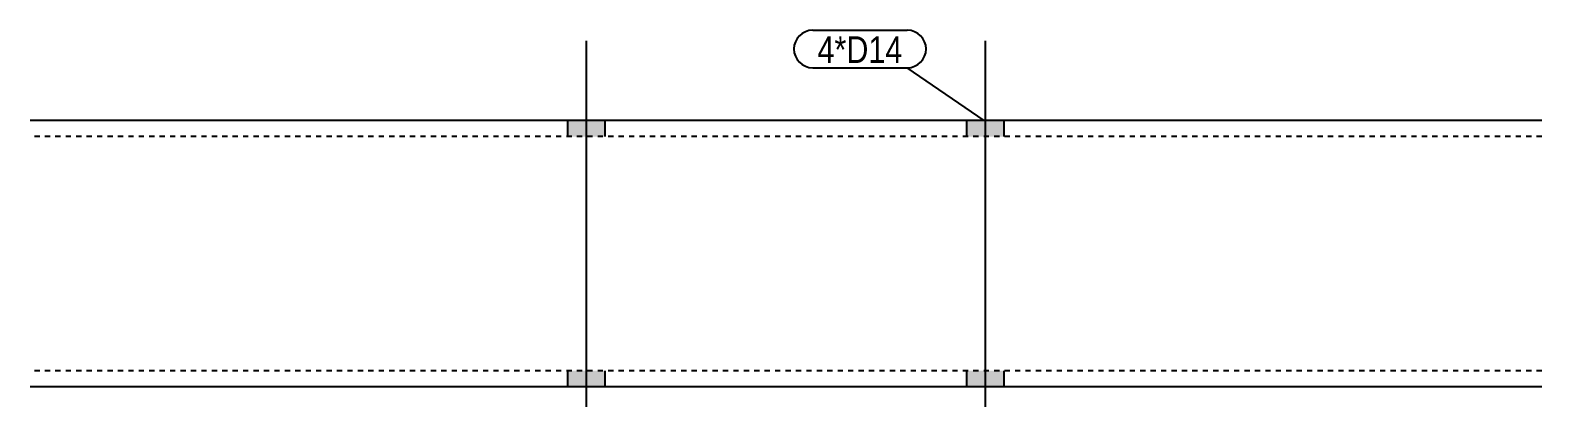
# Model space of a CAD drawing. Header units: millimetres. Extents: x 9 to 15628, y 7 to 203.
# Drawn here: x 2115 to 2683, y 9 to 150 of the extents above; entities that cross this region are included whole.
import ezdxf

# ---------------------------------------------------------------- set-up
doc = ezdxf.new("R2010")
doc.units = ezdxf.units.MM
doc.linetypes.add('DXK_LINE_DOT2', pattern=[3.9198, 1.9599, -1.9599])
doc.layers.add('STÅL', color=7, linetype='Continuous')
doc.layers.add('TEKST', color=7, linetype='Continuous')
doc.styles.add('Arial Narrow', font='ARIALN.TTF', dxfattribs={"height": 0.2})

msp = doc.modelspace()

# ---------------------------------------------------------------- hatches: boundary and pattern name
at = {"layer": 'STÅL', "linetype": 'Continuous'}
for points in [[(2331, 116.5), (2317, 116.5), (2317, 110.5), (2331, 110.5)], [(2331, 116.5), (2317, 116.5), (2317, 110.5), (2331, 110.5)], [(2481, 116.5), (2467, 116.5), (2467, 110.5), (2481, 110.5)], [(2481, 116.5), (2467, 116.5), (2467, 110.5), (2481, 110.5)], [(2331, 22.5), (2317, 22.5), (2317, 16.5), (2331, 16.5)], [(2331, 22.5), (2317, 22.5), (2317, 16.5), (2331, 16.5)], [(2481, 22.5), (2467, 22.5), (2467, 16.5), (2481, 16.5)], [(2481, 22.5), (2467, 22.5), (2467, 16.5), (2481, 16.5)]]:
    msp.add_hatch(color=3, dxfattribs=at).paths.add_polyline_path(points)

# ---------------------------------------------------------------- linework, layer by layer
at = {"layer": 'STÅL', "color": 3, "linetype": 'Continuous'}
for p, q in [((2324, 9), (2324, 146.5)), ((2324, 9), (2324, 146.5)), ((2474, 9), (2474, 146.5)), ((2474, 9), (2474, 146.5)), ((2317, 110.5), (2317, 116.5)), ((2317, 110.5), (2317, 116.5)), ((2331, 110.5), (2331, 116.5)), ((2331, 110.5), (2331, 116.5)), ((2467, 110.5), (2467, 116.5)), ((2467, 110.5), (2467, 116.5)), ((2481, 110.5), (2481, 116.5)), ((2481, 110.5), (2481, 116.5)), ((2317, 16.5), (2317, 22.5)), ((2317, 16.5), (2317, 22.5)), ((2331, 16.5), (2331, 22.5)), ((2331, 16.5), (2331, 22.5)), ((2467, 16.5), (2467, 22.5)), ((2467, 16.5), (2467, 22.5)), ((2481, 16.5), (2481, 22.5)), ((2481, 16.5), (2481, 22.5))]:
    msp.add_line(p, q, dxfattribs=at)
at = {"layer": 'STÅL', "color": 2, "linetype": 'Continuous'}
for p, q in [((2683, 116.5), (2115, 116.5)), ((2683, 16.5), (2115, 16.5))]:
    msp.add_line(p, q, dxfattribs=at)
at = {"layer": 'STÅL', "color": 7, "linetype": 'DXK_LINE_DOT2'}
for p, q in [((2683, 110.5), (2115, 110.5)), ((2683, 22.5), (2115, 22.5))]:
    msp.add_line(p, q, dxfattribs=at)

# ---------------------------------------------------------------- wipeouts: each hides what was drawn before it
at = {"color": 0}
msp.add_wipeout([(2442.79, 138.14), (2442.79, 148.64), (2410.82, 148.64), (2410.82, 138.14)], dxfattribs=at).dxf.layer = 'TEKST'

# ---------------------------------------------------------------- next in the draw order: wipeouts: each hides what was drawn before it
msp.add_wipeout([(2442.79, 138.14), (2442.79, 148.64), (2410.82, 148.64), (2410.82, 138.14)], dxfattribs=at).dxf.layer = 'TEKST'

# ---------------------------------------------------------------- next in the draw order: linework, layer by layer
at = {"layer": 'TEKST', "color": 7, "linetype": 'Continuous'}
for p, q in [((2409.02, 150.44), (2444.59, 150.44)), ((2409.02, 136.34), (2444.59, 136.34)), ((2473.52, 116.47), (2444.59, 136.34))]:
    msp.add_line(p, q, dxfattribs=at)
for centre, start, end in [((2409.02, 143.39), 90, 270), ((2444.59, 143.39), 270, 90)]:
    msp.add_arc(centre, 7.05, start, end, dxfattribs=at)

# ---------------------------------------------------------------- next in the draw order: texts
at = {"layer": 'TEKST', "color": 3, "style": 'Arial Narrow'}
msp.add_text('4*D14', height=10.021, dxfattribs=at).set_placement((2410.82, 138.14))

doc.saveas('drawing.dxf')
